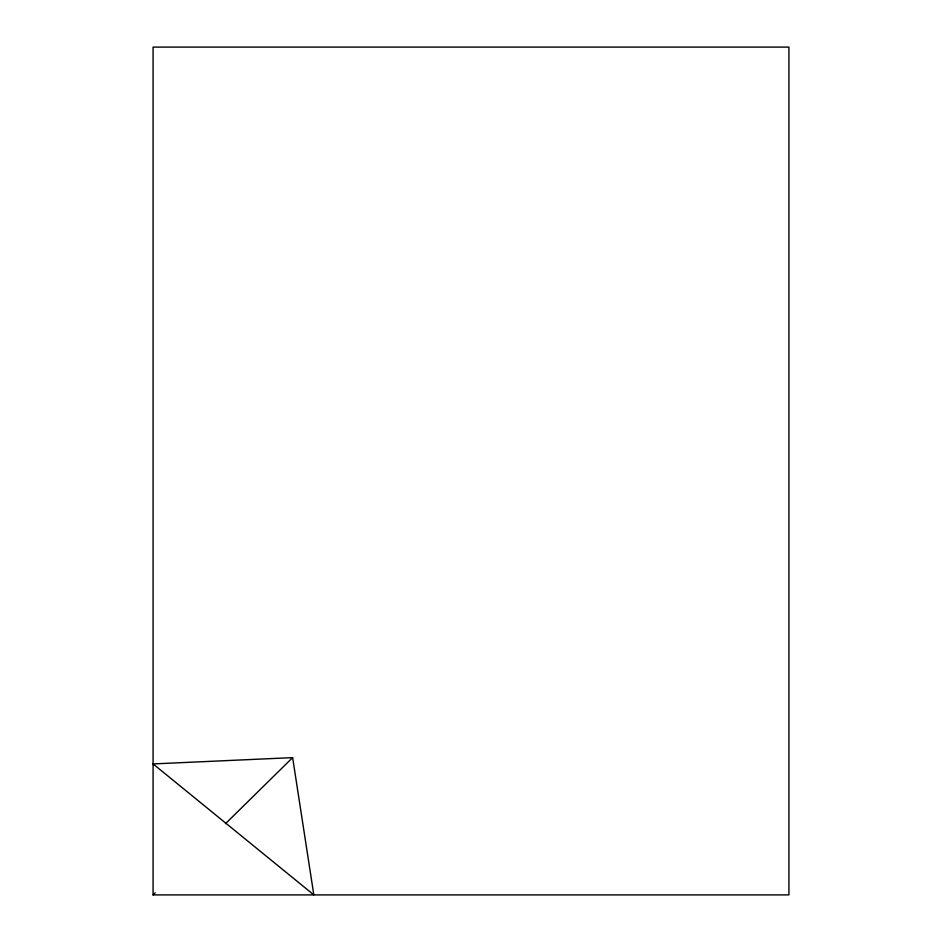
<?xml version="1.0" encoding="UTF-8"?>
<svg xmlns="http://www.w3.org/2000/svg" width="942" height="942" viewBox="0 0 942 942"><rect width="100%" height="100%" fill="white"/><g stroke="black" fill="none" stroke-linecap="round" stroke-linejoin="round"><path stroke-width="1.41" d="M153.075 894.9L788.925 894.9L788.925 47.1L153.075 47.1L153.075 894.9L155.171 892.839M225.479 823.685L292.632 757.627L313.827 894.9L153.075 763.927L292.632 757.627"/></g></svg>
